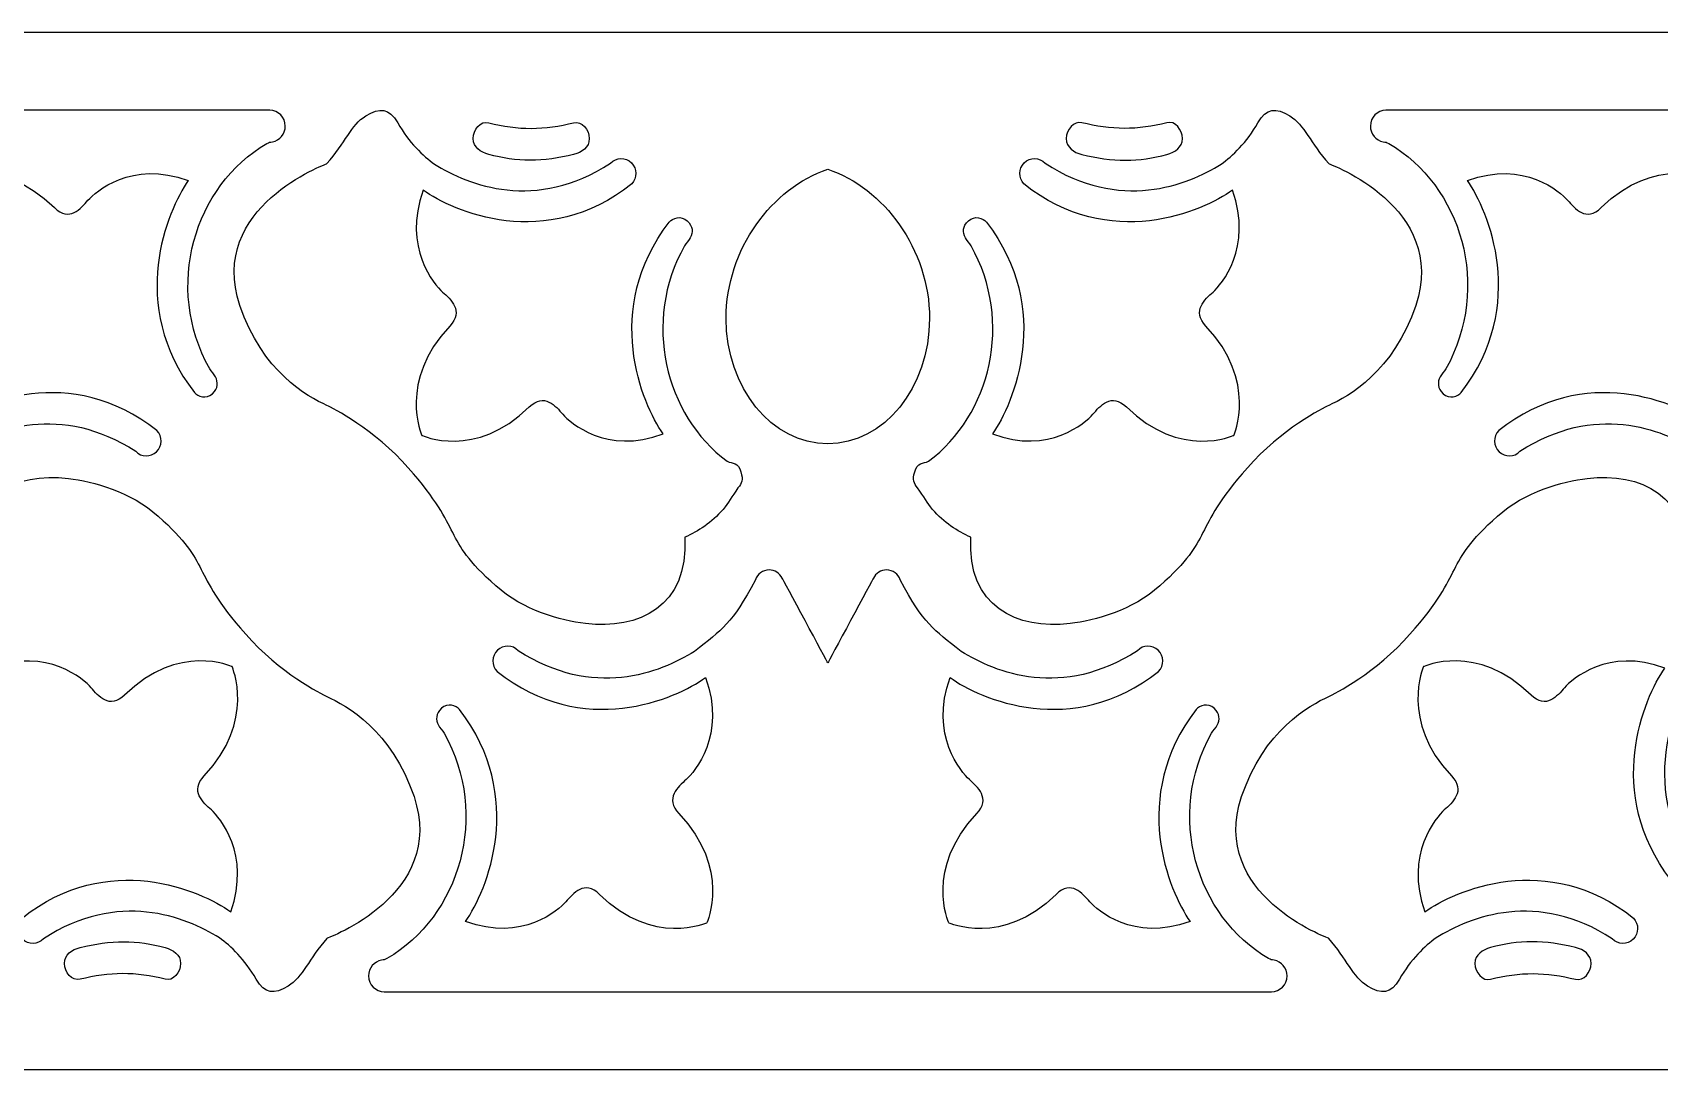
# Model space of a CAD drawing. Header units: centimetres. Extents: x 1.5 to 27, y -5.6 to -3.4.
# Drawn here: x 11.083 to 14.415, y -5.563 to -3.438 of the extents above; entities that cross this region are included whole.
import ezdxf

# ---------------------------------------------------------------- set-up
doc = ezdxf.new("R2010")
doc.units = ezdxf.units.CM
doc.header["$MEASUREMENT"] = 0
doc.layers.add('layer 1', color=7, linetype='Continuous')

msp = doc.modelspace()

# ---------------------------------------------------------------- linework, layer by layer
at = {"layer": 'layer 1', "color": 250}
for points, knots in [([(26.99977, -5.56315), (26.99977, -5.56315), (1.50052, -5.56315), (1.50052, -5.56315), (1.50052, -5.56315), (1.50052, -5.56315), (1.50052, -3.43822), (1.50052, -3.43822), (1.50052, -3.43822), (1.50052, -3.43822), (26.99977, -3.43822), (26.99977, -3.43822), (26.99977, -3.43822), (26.99977, -3.43822), (26.99977, -5.56315), (26.99977, -5.56315)], [0, 0, 0, 0, 0.2, 0.2, 0.2, 0.2, 0.4, 0.4, 0.4, 0.4, 0.6, 0.6, 0.6, 0.6, 1, 1, 1, 1]), ([(10.65973, -3.59759), (10.65973, -3.59759), (11.56828, -3.59759), (11.56828, -3.59759), (11.56828, -3.59759), (11.58584, -3.59759), (11.60021, -3.6122), (11.60021, -3.63005), (11.60021, -3.63005), (11.60021, -3.63005), (11.60021, -3.63005), (11.60021, -3.63005), (11.60021, -3.63005), (11.60021, -3.64599), (11.58877, -3.65933), (11.57383, -3.66203), (11.57383, -3.66203), (11.56898, -3.66289), (11.56703, -3.66316), (11.56259, -3.66573), (11.56259, -3.66573), (11.41381, -3.75182), (11.35132, -3.95983), (11.44546, -4.12714), (11.44546, -4.12714), (11.44835, -4.13227), (11.45486, -4.13913), (11.45721, -4.14371), (11.45721, -4.14371), (11.46279, -4.1546), (11.4633, -4.16724), (11.45098, -4.17841), (11.45098, -4.17841), (11.43809, -4.19009), (11.42126, -4.18395), (11.41399, -4.17591), (11.41399, -4.17591), (11.27627, -3.99657), (11.35843, -3.80307), (11.40157, -3.74166), (11.40157, -3.74166), (11.28501, -3.69839), (11.21078, -3.76523), (11.19615, -3.78193), (11.19615, -3.78193), (11.18153, -3.79864), (11.15807, -3.82716), (11.12747, -3.79708), (11.12747, -3.79708), (11.01664, -3.68814), (10.90729, -3.73877), (10.90729, -3.73877), (10.90729, -3.73877), (10.90729, -3.73877), (10.85749, -3.84994), (10.96465, -3.96261), (10.96465, -3.96261), (10.99424, -3.99373), (10.96618, -4.01758), (10.94975, -4.03245), (10.94975, -4.03245), (10.93331, -4.04731), (10.86758, -4.12278), (10.91013, -4.24128), (10.91013, -4.24128), (10.97054, -4.19742), (11.16087, -4.1139), (11.33727, -4.25391), (11.33727, -4.25391), (11.34881, -4.26609), (11.34845, -4.28549), (11.33646, -4.29722), (11.33646, -4.29722), (11.32448, -4.30895), (11.3054, -4.30858), (11.29386, -4.29639), (11.29386, -4.29639), (11.14002, -4.19677), (11.00375, -4.25068), (10.9331, -4.29465), (10.9331, -4.29465), (10.87527, -4.3409), (10.85696, -4.35007), (10.8081, -4.44132), (10.8081, -4.44132), (10.80412, -4.45326), (10.79301, -4.46186), (10.77993, -4.46186), (10.77993, -4.46186), (10.76814, -4.46186), (10.75796, -4.45488), (10.75314, -4.44477), (10.75314, -4.44477), (10.75282, -4.4441), (10.66, -4.27233), (10.65973, -4.27163), (10.65973, -4.27163), (10.65946, -4.27233), (10.56664, -4.4441), (10.56632, -4.44477), (10.56632, -4.44477), (10.56151, -4.45488), (10.55132, -4.46186), (10.53954, -4.46186), (10.53954, -4.46186), (10.52645, -4.46186), (10.51534, -4.45326), (10.51136, -4.44132), (10.51136, -4.44132), (10.46251, -4.35007), (10.44419, -4.3409), (10.38636, -4.29465), (10.38636, -4.29465), (10.31571, -4.25068), (10.17944, -4.19677), (10.0256, -4.29639), (10.0256, -4.29639), (10.01406, -4.30858), (9.99499, -4.30895), (9.983, -4.29722), (9.983, -4.29722), (9.97101, -4.28549), (9.97065, -4.26609), (9.98219, -4.25391), (9.98219, -4.25391), (10.1586, -4.1139), (10.34892, -4.19742), (10.40933, -4.24128), (10.40933, -4.24128), (10.45188, -4.12278), (10.38615, -4.04731), (10.36971, -4.03245), (10.36971, -4.03245), (10.35328, -4.01758), (10.32522, -3.99373), (10.35481, -3.96261), (10.35481, -3.96261), (10.46197, -3.84994), (10.41217, -3.73877), (10.41217, -3.73877), (10.41217, -3.73877), (10.41217, -3.73877), (10.30282, -3.68814), (10.19199, -3.79708), (10.19199, -3.79708), (10.16139, -3.82716), (10.13793, -3.79864), (10.12331, -3.78193), (10.12331, -3.78193), (10.10868, -3.76523), (10.03446, -3.69839), (9.91789, -3.74166), (9.91789, -3.74166), (9.96104, -3.80307), (10.04319, -3.99657), (9.90547, -4.17591), (9.90547, -4.17591), (9.8982, -4.18395), (9.88137, -4.19009), (9.86848, -4.17841), (9.86848, -4.17841), (9.85616, -4.16724), (9.85667, -4.1546), (9.86225, -4.14371), (9.86225, -4.14371), (9.8646, -4.13913), (9.87111, -4.13227), (9.874, -4.12714), (9.874, -4.12714), (9.96814, -3.95983), (9.90565, -3.75182), (9.75688, -3.66573), (9.75688, -3.66573), (9.75243, -3.66316), (9.75048, -3.66289), (9.74563, -3.66203), (9.74563, -3.66203), (9.73069, -3.65933), (9.71925, -3.64599), (9.71925, -3.63005), (9.71925, -3.63005), (9.71925, -3.63005), (9.71925, -3.63005), (9.71925, -3.63005), (9.71925, -3.63005), (9.71925, -3.6122), (9.73362, -3.59759), (9.75118, -3.59759), (9.75118, -3.59759), (9.75118, -3.59759), (10.65973, -3.59759), (10.65973, -3.59759)], [0, 0, 0, 0, 0.0204082, 0.0204082, 0.0204082, 0.0204082, 0.0408163, 0.0408163, 0.0408163, 0.0408163, 0.0612245, 0.0612245, 0.0612245, 0.0612245, 0.0816327, 0.0816327, 0.0816327, 0.0816327, 0.1020408, 0.1020408, 0.1020408, 0.1020408, 0.122449, 0.122449, 0.122449, 0.122449, 0.1428571, 0.1428571, 0.1428571, 0.1428571, 0.1632653, 0.1632653, 0.1632653, 0.1632653, 0.1836735, 0.1836735, 0.1836735, 0.1836735, 0.2040816, 0.2040816, 0.2040816, 0.2040816, 0.2244898, 0.2244898, 0.2244898, 0.2244898, 0.244898, 0.244898, 0.244898, 0.244898, 0.2653061, 0.2653061, 0.2653061, 0.2653061, 0.2857143, 0.2857143, 0.2857143, 0.2857143, 0.3061224, 0.3061224, 0.3061224, 0.3061224, 0.3265306, 0.3265306, 0.3265306, 0.3265306, 0.3469388, 0.3469388, 0.3469388, 0.3469388, 0.3673469, 0.3673469, 0.3673469, 0.3673469, 0.3877551, 0.3877551, 0.3877551, 0.3877551, 0.4081633, 0.4081633, 0.4081633, 0.4081633, 0.4285714, 0.4285714, 0.4285714, 0.4285714, 0.4489796, 0.4489796, 0.4489796, 0.4489796, 0.4693878, 0.4693878, 0.4693878, 0.4693878, 0.4897959, 0.4897959, 0.4897959, 0.4897959, 0.5102041, 0.5102041, 0.5102041, 0.5102041, 0.5306122, 0.5306122, 0.5306122, 0.5306122, 0.5510204, 0.5510204, 0.5510204, 0.5510204, 0.5714286, 0.5714286, 0.5714286, 0.5714286, 0.5918367, 0.5918367, 0.5918367, 0.5918367, 0.6122449, 0.6122449, 0.6122449, 0.6122449, 0.6326531, 0.6326531, 0.6326531, 0.6326531, 0.6530612, 0.6530612, 0.6530612, 0.6530612, 0.6734694, 0.6734694, 0.6734694, 0.6734694, 0.6938776, 0.6938776, 0.6938776, 0.6938776, 0.7142857, 0.7142857, 0.7142857, 0.7142857, 0.7346939, 0.7346939, 0.7346939, 0.7346939, 0.755102, 0.755102, 0.755102, 0.755102, 0.7755102, 0.7755102, 0.7755102, 0.7755102, 0.7959184, 0.7959184, 0.7959184, 0.7959184, 0.8163265, 0.8163265, 0.8163265, 0.8163265, 0.8367347, 0.8367347, 0.8367347, 0.8367347, 0.8571429, 0.8571429, 0.8571429, 0.8571429, 0.877551, 0.877551, 0.877551, 0.877551, 0.8979592, 0.8979592, 0.8979592, 0.8979592, 0.9183673, 0.9183673, 0.9183673, 0.9183673, 0.9387755, 0.9387755, 0.9387755, 0.9387755, 0.9591837, 0.9591837, 0.9591837, 0.9591837, 1, 1, 1, 1]), ([(11.68556, -4.2024), (11.69602, -4.20671), (11.78374, -4.25232), (11.85202, -4.32998), (11.85202, -4.32998), (11.97041, -4.46467), (11.91669, -4.46926), (12.03133, -4.5722), (12.03133, -4.5722), (12.08716, -4.62232), (12.16449, -4.64356), (12.21496, -4.64947), (12.21496, -4.64947), (12.32364, -4.6622), (12.42649, -4.6153), (12.41861, -4.47255), (12.41861, -4.47255), (12.44632, -4.45977), (12.47302, -4.44304), (12.4969, -4.41542), (12.4969, -4.41542), (12.50848, -4.40202), (12.51419, -4.39029), (12.52739, -4.37097), (12.52739, -4.37097), (12.52739, -4.37097), (12.52739, -4.37097), (12.52739, -4.37097), (12.52739, -4.37097), (12.53551, -4.36133), (12.53826, -4.35572), (12.53345, -4.33841), (12.53345, -4.33841), (12.52808, -4.31913), (12.51624, -4.32184), (12.50504, -4.31685), (12.50504, -4.31685), (12.37834, -4.22161), (12.33048, -4.03089), (12.418, -3.87535), (12.418, -3.87535), (12.42088, -3.87022), (12.4274, -3.86335), (12.42975, -3.85877), (12.42975, -3.85877), (12.43532, -3.84788), (12.43584, -3.83524), (12.42351, -3.82408), (12.42351, -3.82408), (12.41062, -3.81239), (12.3938, -3.81853), (12.38652, -3.82657), (12.38652, -3.82657), (12.24881, -4.00591), (12.33096, -4.19941), (12.37411, -4.26083), (12.37411, -4.26083), (12.25754, -4.30409), (12.18331, -4.23726), (12.16869, -4.22055), (12.16869, -4.22055), (12.15407, -4.20384), (12.13061, -4.17532), (12.1, -4.20541), (12.1, -4.20541), (11.98918, -4.31435), (11.87982, -4.26372), (11.87982, -4.26372), (11.87982, -4.26372), (11.87982, -4.26372), (11.83003, -4.15255), (11.93718, -4.03987), (11.93718, -4.03987), (11.96677, -4.00876), (11.93872, -3.98491), (11.92228, -3.97004), (11.92228, -3.97004), (11.90585, -3.95517), (11.84011, -3.87971), (11.88267, -3.7612), (11.88267, -3.7612), (11.94308, -3.80506), (12.1334, -3.88859), (12.30981, -3.74858), (12.30981, -3.74858), (12.32135, -3.73639), (12.32098, -3.717), (12.309, -3.70527), (12.309, -3.70527), (12.29701, -3.69354), (12.27793, -3.69391), (12.2664, -3.70609), (12.2664, -3.70609), (12.11256, -3.80572), (11.97628, -3.7518), (11.90564, -3.70783), (11.90564, -3.70783), (11.88257, -3.69138), (11.85339, -3.66337), (11.83053, -3.62349), (11.83053, -3.62349), (11.81223, -3.59266), (11.79425, -3.59128), (11.76489, -3.60917), (11.76489, -3.60917), (11.73552, -3.62706), (11.72247, -3.66489), (11.68556, -3.70694), (11.68556, -3.70694), (11.68556, -3.70694), (11.4401, -3.79588), (11.50726, -3.99738), (11.50726, -3.99738), (11.55218, -4.13215), (11.64606, -4.18478), (11.68556, -4.2024)], [0, 0, 0, 0, 0.0333333, 0.0333333, 0.0333333, 0.0333333, 0.0666667, 0.0666667, 0.0666667, 0.0666667, 0.1, 0.1, 0.1, 0.1, 0.1333333, 0.1333333, 0.1333333, 0.1333333, 0.1666667, 0.1666667, 0.1666667, 0.1666667, 0.2, 0.2, 0.2, 0.2, 0.2333333, 0.2333333, 0.2333333, 0.2333333, 0.2666667, 0.2666667, 0.2666667, 0.2666667, 0.3, 0.3, 0.3, 0.3, 0.3333333, 0.3333333, 0.3333333, 0.3333333, 0.3666667, 0.3666667, 0.3666667, 0.3666667, 0.4, 0.4, 0.4, 0.4, 0.4333333, 0.4333333, 0.4333333, 0.4333333, 0.4666667, 0.4666667, 0.4666667, 0.4666667, 0.5, 0.5, 0.5, 0.5, 0.5333333, 0.5333333, 0.5333333, 0.5333333, 0.5666667, 0.5666667, 0.5666667, 0.5666667, 0.6, 0.6, 0.6, 0.6, 0.6333333, 0.6333333, 0.6333333, 0.6333333, 0.6666667, 0.6666667, 0.6666667, 0.6666667, 0.7, 0.7, 0.7, 0.7, 0.7333333, 0.7333333, 0.7333333, 0.7333333, 0.7666667, 0.7666667, 0.7666667, 0.7666667, 0.8, 0.8, 0.8, 0.8, 0.8333333, 0.8333333, 0.8333333, 0.8333333, 0.8666667, 0.8666667, 0.8666667, 0.8666667, 0.9, 0.9, 0.9, 0.9, 0.9333333, 0.9333333, 0.9333333, 0.9333333, 1, 1, 1, 1]), ([(13.73723, -4.2024), (13.77673, -4.18478), (13.87061, -4.13215), (13.91553, -3.99738), (13.91553, -3.99738), (13.98269, -3.79587), (13.73723, -3.70693), (13.73723, -3.70693), (13.73723, -3.70693), (13.70032, -3.66489), (13.68727, -3.62706), (13.6579, -3.60917), (13.6579, -3.60917), (13.62854, -3.59128), (13.61056, -3.59266), (13.59225, -3.62349), (13.59225, -3.62349), (13.5694, -3.66337), (13.54022, -3.69138), (13.51716, -3.70783), (13.51716, -3.70783), (13.44651, -3.7518), (13.31023, -3.80572), (13.15639, -3.70609), (13.15639, -3.70609), (13.14486, -3.69391), (13.12578, -3.69354), (13.11379, -3.70527), (13.11379, -3.70527), (13.10181, -3.717), (13.10144, -3.73639), (13.11298, -3.74858), (13.11298, -3.74858), (13.28939, -3.88859), (13.47971, -3.80506), (13.54012, -3.7612), (13.54012, -3.7612), (13.58268, -3.87971), (13.51694, -3.95517), (13.5005, -3.97004), (13.5005, -3.97004), (13.48407, -3.98491), (13.45602, -4.00876), (13.48561, -4.03987), (13.48561, -4.03987), (13.59276, -4.15255), (13.54297, -4.26372), (13.54297, -4.26372), (13.54297, -4.26372), (13.54297, -4.26372), (13.43361, -4.31435), (13.32279, -4.20541), (13.32279, -4.20541), (13.29218, -4.17532), (13.26872, -4.20384), (13.2541, -4.22055), (13.2541, -4.22055), (13.23948, -4.23726), (13.16525, -4.30409), (13.04868, -4.26083), (13.04868, -4.26083), (13.09183, -4.19941), (13.17398, -4.00591), (13.03627, -3.82657), (13.03627, -3.82657), (13.02899, -3.81853), (13.01217, -3.81239), (12.99928, -3.82408), (12.99928, -3.82408), (12.98695, -3.83524), (12.98746, -3.84788), (12.99304, -3.85877), (12.99304, -3.85877), (12.99539, -3.86335), (13.00191, -3.87022), (13.00479, -3.87535), (13.00479, -3.87535), (13.09231, -4.03089), (13.04445, -4.22161), (12.91775, -4.31685), (12.91775, -4.31685), (12.90655, -4.32184), (12.89471, -4.31913), (12.88934, -4.33841), (12.88934, -4.33841), (12.88453, -4.35572), (12.88727, -4.36133), (12.8954, -4.37097), (12.8954, -4.37097), (12.8954, -4.37097), (12.8954, -4.37097), (12.8954, -4.37097), (12.8954, -4.37097), (12.9086, -4.39029), (12.91431, -4.40202), (12.92589, -4.41542), (12.92589, -4.41542), (12.94977, -4.44304), (12.97647, -4.45977), (13.00418, -4.47255), (13.00418, -4.47255), (12.9963, -4.6153), (13.09915, -4.6622), (13.20783, -4.64947), (13.20783, -4.64947), (13.2583, -4.64356), (13.33563, -4.62232), (13.39146, -4.5722), (13.39146, -4.5722), (13.5061, -4.46926), (13.45238, -4.46467), (13.57077, -4.32998), (13.57077, -4.32998), (13.63904, -4.25232), (13.72677, -4.20671), (13.73723, -4.2024)], [0, 0, 0, 0, 0.0333333, 0.0333333, 0.0333333, 0.0333333, 0.0666667, 0.0666667, 0.0666667, 0.0666667, 0.1, 0.1, 0.1, 0.1, 0.1333333, 0.1333333, 0.1333333, 0.1333333, 0.1666667, 0.1666667, 0.1666667, 0.1666667, 0.2, 0.2, 0.2, 0.2, 0.2333333, 0.2333333, 0.2333333, 0.2333333, 0.2666667, 0.2666667, 0.2666667, 0.2666667, 0.3, 0.3, 0.3, 0.3, 0.3333333, 0.3333333, 0.3333333, 0.3333333, 0.3666667, 0.3666667, 0.3666667, 0.3666667, 0.4, 0.4, 0.4, 0.4, 0.4333333, 0.4333333, 0.4333333, 0.4333333, 0.4666667, 0.4666667, 0.4666667, 0.4666667, 0.5, 0.5, 0.5, 0.5, 0.5333333, 0.5333333, 0.5333333, 0.5333333, 0.5666667, 0.5666667, 0.5666667, 0.5666667, 0.6, 0.6, 0.6, 0.6, 0.6333333, 0.6333333, 0.6333333, 0.6333333, 0.6666667, 0.6666667, 0.6666667, 0.6666667, 0.7, 0.7, 0.7, 0.7, 0.7333333, 0.7333333, 0.7333333, 0.7333333, 0.7666667, 0.7666667, 0.7666667, 0.7666667, 0.8, 0.8, 0.8, 0.8, 0.8333333, 0.8333333, 0.8333333, 0.8333333, 0.8666667, 0.8666667, 0.8666667, 0.8666667, 0.9, 0.9, 0.9, 0.9, 0.9333333, 0.9333333, 0.9333333, 0.9333333, 1, 1, 1, 1]), ([(14.76306, -3.59759), (14.76306, -3.59759), (15.67161, -3.59759), (15.67161, -3.59759), (15.67161, -3.59759), (15.68917, -3.59759), (15.70354, -3.6122), (15.70354, -3.63005), (15.70354, -3.63005), (15.70354, -3.63005), (15.70354, -3.63005), (15.70354, -3.63005), (15.70354, -3.63005), (15.70354, -3.64599), (15.6921, -3.65933), (15.67716, -3.66202), (15.67716, -3.66202), (15.67231, -3.66289), (15.67036, -3.66315), (15.66591, -3.66572), (15.66591, -3.66572), (15.51714, -3.75182), (15.45465, -3.95983), (15.54879, -4.12714), (15.54879, -4.12714), (15.55168, -4.13227), (15.55819, -4.13913), (15.56054, -4.14371), (15.56054, -4.14371), (15.56612, -4.1546), (15.56663, -4.16724), (15.55431, -4.17841), (15.55431, -4.17841), (15.54141, -4.19009), (15.52459, -4.18395), (15.51731, -4.17591), (15.51731, -4.17591), (15.3796, -3.99657), (15.46175, -3.80307), (15.5049, -3.74165), (15.5049, -3.74165), (15.38833, -3.69839), (15.31411, -3.76522), (15.29948, -3.78193), (15.29948, -3.78193), (15.28486, -3.79864), (15.2614, -3.82716), (15.2308, -3.79708), (15.2308, -3.79708), (15.11997, -3.68814), (15.01062, -3.73876), (15.01062, -3.73876), (15.01062, -3.73876), (15.01062, -3.73876), (14.96082, -3.84994), (15.06797, -3.96261), (15.06797, -3.96261), (15.09757, -3.99373), (15.06951, -4.01758), (15.05308, -4.03244), (15.05308, -4.03244), (15.03664, -4.04731), (14.9709, -4.12277), (15.01346, -4.24128), (15.01346, -4.24128), (15.07387, -4.19742), (15.26419, -4.1139), (15.4406, -4.25391), (15.4406, -4.25391), (15.45214, -4.26609), (15.45178, -4.28548), (15.43979, -4.29722), (15.43979, -4.29722), (15.4278, -4.30895), (15.40873, -4.30858), (15.39719, -4.29639), (15.39719, -4.29639), (15.24335, -4.19676), (15.10708, -4.25068), (15.03643, -4.29465), (15.03643, -4.29465), (14.9786, -4.34089), (14.96028, -4.35006), (14.91143, -4.44132), (14.91143, -4.44132), (14.90745, -4.45326), (14.89634, -4.46185), (14.88325, -4.46185), (14.88325, -4.46185), (14.87147, -4.46185), (14.86128, -4.45488), (14.85647, -4.44477), (14.85647, -4.44477), (14.85615, -4.4441), (14.76333, -4.27233), (14.76306, -4.27163), (14.76306, -4.27163), (14.76279, -4.27233), (14.66997, -4.4441), (14.66965, -4.44477), (14.66965, -4.44477), (14.66483, -4.45488), (14.65465, -4.46185), (14.64286, -4.46185), (14.64286, -4.46185), (14.62978, -4.46185), (14.61866, -4.45326), (14.61469, -4.44132), (14.61469, -4.44132), (14.56583, -4.35006), (14.54752, -4.34089), (14.48969, -4.29465), (14.48969, -4.29465), (14.41904, -4.25068), (14.28277, -4.19676), (14.12893, -4.29639), (14.12893, -4.29639), (14.11739, -4.30858), (14.09831, -4.30895), (14.08633, -4.29722), (14.08633, -4.29722), (14.07434, -4.28548), (14.07398, -4.26609), (14.08552, -4.25391), (14.08552, -4.25391), (14.26192, -4.1139), (14.45225, -4.19742), (14.51266, -4.24128), (14.51266, -4.24128), (14.55521, -4.12277), (14.48947, -4.04731), (14.47304, -4.03244), (14.47304, -4.03244), (14.4566, -4.01758), (14.42855, -3.99373), (14.45814, -3.96261), (14.45814, -3.96261), (14.5653, -3.84994), (14.5155, -3.73876), (14.5155, -3.73876), (14.5155, -3.73876), (14.5155, -3.73876), (14.40615, -3.68814), (14.29532, -3.79708), (14.29532, -3.79708), (14.26472, -3.82716), (14.24126, -3.79864), (14.22664, -3.78193), (14.22664, -3.78193), (14.21201, -3.76522), (14.13778, -3.69839), (14.02122, -3.74165), (14.02122, -3.74165), (14.06437, -3.80307), (14.14652, -3.99657), (14.0088, -4.17591), (14.0088, -4.17591), (14.00153, -4.18395), (13.9847, -4.19009), (13.97181, -4.17841), (13.97181, -4.17841), (13.95949, -4.16724), (13.96, -4.1546), (13.96558, -4.14371), (13.96558, -4.14371), (13.96792, -4.13913), (13.97444, -4.13227), (13.97733, -4.12714), (13.97733, -4.12714), (14.07147, -3.95983), (14.00898, -3.75182), (13.8602, -3.66572), (13.8602, -3.66572), (13.85576, -3.66315), (13.8538, -3.66289), (13.84896, -3.66202), (13.84896, -3.66202), (13.83402, -3.65933), (13.82258, -3.64599), (13.82258, -3.63005), (13.82258, -3.63005), (13.82258, -3.63005), (13.82258, -3.63005), (13.82258, -3.63005), (13.82258, -3.63005), (13.82258, -3.6122), (13.83695, -3.59759), (13.85451, -3.59759), (13.85451, -3.59759), (13.85451, -3.59759), (14.76306, -3.59759), (14.76306, -3.59759)], [0, 0, 0, 0, 0.0204082, 0.0204082, 0.0204082, 0.0204082, 0.0408163, 0.0408163, 0.0408163, 0.0408163, 0.0612245, 0.0612245, 0.0612245, 0.0612245, 0.0816327, 0.0816327, 0.0816327, 0.0816327, 0.1020408, 0.1020408, 0.1020408, 0.1020408, 0.122449, 0.122449, 0.122449, 0.122449, 0.1428571, 0.1428571, 0.1428571, 0.1428571, 0.1632653, 0.1632653, 0.1632653, 0.1632653, 0.1836735, 0.1836735, 0.1836735, 0.1836735, 0.2040816, 0.2040816, 0.2040816, 0.2040816, 0.2244898, 0.2244898, 0.2244898, 0.2244898, 0.244898, 0.244898, 0.244898, 0.244898, 0.2653061, 0.2653061, 0.2653061, 0.2653061, 0.2857143, 0.2857143, 0.2857143, 0.2857143, 0.3061224, 0.3061224, 0.3061224, 0.3061224, 0.3265306, 0.3265306, 0.3265306, 0.3265306, 0.3469388, 0.3469388, 0.3469388, 0.3469388, 0.3673469, 0.3673469, 0.3673469, 0.3673469, 0.3877551, 0.3877551, 0.3877551, 0.3877551, 0.4081633, 0.4081633, 0.4081633, 0.4081633, 0.4285714, 0.4285714, 0.4285714, 0.4285714, 0.4489796, 0.4489796, 0.4489796, 0.4489796, 0.4693878, 0.4693878, 0.4693878, 0.4693878, 0.4897959, 0.4897959, 0.4897959, 0.4897959, 0.5102041, 0.5102041, 0.5102041, 0.5102041, 0.5306122, 0.5306122, 0.5306122, 0.5306122, 0.5510204, 0.5510204, 0.5510204, 0.5510204, 0.5714286, 0.5714286, 0.5714286, 0.5714286, 0.5918367, 0.5918367, 0.5918367, 0.5918367, 0.6122449, 0.6122449, 0.6122449, 0.6122449, 0.6326531, 0.6326531, 0.6326531, 0.6326531, 0.6530612, 0.6530612, 0.6530612, 0.6530612, 0.6734694, 0.6734694, 0.6734694, 0.6734694, 0.6938776, 0.6938776, 0.6938776, 0.6938776, 0.7142857, 0.7142857, 0.7142857, 0.7142857, 0.7346939, 0.7346939, 0.7346939, 0.7346939, 0.755102, 0.755102, 0.755102, 0.755102, 0.7755102, 0.7755102, 0.7755102, 0.7755102, 0.7959184, 0.7959184, 0.7959184, 0.7959184, 0.8163265, 0.8163265, 0.8163265, 0.8163265, 0.8367347, 0.8367347, 0.8367347, 0.8367347, 0.8571429, 0.8571429, 0.8571429, 0.8571429, 0.877551, 0.877551, 0.877551, 0.877551, 0.8979592, 0.8979592, 0.8979592, 0.8979592, 0.9183673, 0.9183673, 0.9183673, 0.9183673, 0.9387755, 0.9387755, 0.9387755, 0.9387755, 0.9591837, 0.9591837, 0.9591837, 0.9591837, 1, 1, 1, 1]), ([(12.01725, -3.68819), (12.07227, -3.70365), (12.13014, -3.70365), (12.19086, -3.68819), (12.19086, -3.68819), (12.20798, -3.68383), (12.22294, -3.67351), (12.22294, -3.65558), (12.22294, -3.65558), (12.22294, -3.65558), (12.22294, -3.65558), (12.22294, -3.65558), (12.22294, -3.65558), (12.22294, -3.63764), (12.20794, -3.61854), (12.19086, -3.62296), (12.19086, -3.62296), (12.13299, -3.63794), (12.07512, -3.63891), (12.01725, -3.62296), (12.01725, -3.62296), (12.00023, -3.61827), (11.98517, -3.63764), (11.98517, -3.65558), (11.98517, -3.65558), (11.98517, -3.65558), (11.98517, -3.65558), (11.98517, -3.65558), (11.98517, -3.65558), (11.98517, -3.67351), (12.00024, -3.68341), (12.01725, -3.68819)], [0, 0, 0, 0, 0.1111111, 0.1111111, 0.1111111, 0.1111111, 0.2222222, 0.2222222, 0.2222222, 0.2222222, 0.3333333, 0.3333333, 0.3333333, 0.3333333, 0.4444444, 0.4444444, 0.4444444, 0.4444444, 0.5555556, 0.5555556, 0.5555556, 0.5555556, 0.6666667, 0.6666667, 0.6666667, 0.6666667, 0.7777778, 0.7777778, 0.7777778, 0.7777778, 1, 1, 1, 1]), ([(13.40554, -3.68819), (13.35052, -3.70365), (13.29265, -3.70365), (13.23192, -3.68819), (13.23192, -3.68819), (13.21481, -3.68383), (13.19985, -3.67351), (13.19985, -3.65558), (13.19985, -3.65558), (13.19985, -3.65558), (13.19985, -3.65558), (13.19985, -3.65558), (13.19985, -3.65558), (13.19985, -3.63764), (13.21484, -3.61854), (13.23192, -3.62296), (13.23192, -3.62296), (13.2898, -3.63794), (13.34767, -3.63891), (13.40554, -3.62296), (13.40554, -3.62296), (13.42256, -3.61827), (13.43762, -3.63764), (13.43762, -3.65558), (13.43762, -3.65558), (13.43762, -3.65558), (13.43762, -3.65558), (13.43762, -3.65558), (13.43762, -3.65558), (13.43762, -3.67351), (13.42255, -3.68341), (13.40554, -3.68819)], [0, 0, 0, 0, 0.1111111, 0.1111111, 0.1111111, 0.1111111, 0.2222222, 0.2222222, 0.2222222, 0.2222222, 0.3333333, 0.3333333, 0.3333333, 0.3333333, 0.4444444, 0.4444444, 0.4444444, 0.4444444, 0.5555556, 0.5555556, 0.5555556, 0.5555556, 0.6666667, 0.6666667, 0.6666667, 0.6666667, 0.7777778, 0.7777778, 0.7777778, 0.7777778, 1, 1, 1, 1]), ([(12.71139, -3.71846), (12.59765, -3.75603), (12.50309, -3.88215), (12.50309, -4.02406), (12.50309, -4.02406), (12.50309, -4.16597), (12.59637, -4.28105), (12.71139, -4.28105), (12.71139, -4.28105), (12.82642, -4.28105), (12.9197, -4.16597), (12.9197, -4.02406), (12.9197, -4.02406), (12.9197, -3.88215), (12.82514, -3.75603), (12.71139, -3.71846)], [0, 0, 0, 0, 0.2, 0.2, 0.2, 0.2, 0.4, 0.4, 0.4, 0.4, 0.6, 0.6, 0.6, 0.6, 1, 1, 1, 1]), ([(11.68556, -5.29443), (11.68556, -5.29443), (11.93103, -5.20549), (11.86386, -5.00399), (11.86386, -5.00399), (11.81895, -4.86922), (11.72507, -4.81659), (11.68556, -4.79896), (11.68556, -4.79896), (11.6751, -4.79466), (11.58738, -4.74905), (11.51911, -4.67138), (11.51911, -4.67138), (11.40071, -4.5367), (11.45443, -4.5321), (11.33979, -4.42917), (11.33979, -4.42917), (11.28397, -4.37905), (11.20663, -4.35781), (11.15616, -4.3519), (11.15616, -4.3519), (11.04749, -4.33917), (10.94464, -4.38607), (10.95251, -4.52882), (10.95251, -4.52882), (10.9248, -4.5416), (10.89811, -4.55833), (10.87423, -4.58594), (10.87423, -4.58594), (10.86264, -4.59935), (10.85694, -4.61108), (10.84373, -4.6304), (10.84373, -4.6304), (10.84373, -4.6304), (10.84373, -4.6304), (10.84373, -4.6304), (10.84373, -4.6304), (10.83561, -4.64004), (10.83286, -4.64564), (10.83768, -4.66296), (10.83768, -4.66296), (10.84305, -4.68224), (10.85489, -4.67953), (10.86608, -4.68452), (10.86608, -4.68452), (10.99279, -4.77975), (11.04065, -4.97048), (10.95313, -5.12602), (10.95313, -5.12602), (10.95024, -5.13115), (10.94373, -5.13802), (10.94138, -5.1426), (10.94138, -5.1426), (10.9358, -5.15348), (10.93529, -5.16613), (10.94761, -5.17729), (10.94761, -5.17729), (10.9605, -5.18898), (10.97733, -5.18284), (10.9846, -5.1748), (10.9846, -5.1748), (11.12232, -4.99545), (11.04017, -4.80196), (10.99702, -4.74054), (10.99702, -4.74054), (11.11358, -4.69727), (11.18781, -4.76411), (11.20244, -4.78082), (11.20244, -4.78082), (11.21706, -4.79753), (11.24052, -4.82605), (11.27112, -4.79596), (11.27112, -4.79596), (11.38195, -4.68702), (11.4913, -4.73765), (11.4913, -4.73765), (11.4913, -4.73765), (11.4913, -4.73765), (11.5411, -4.84882), (11.43394, -4.9615), (11.43394, -4.9615), (11.40435, -4.99261), (11.43241, -5.01646), (11.44884, -5.03133), (11.44884, -5.03133), (11.46528, -5.0462), (11.53101, -5.12166), (11.48846, -5.24017), (11.48846, -5.24017), (11.42805, -5.19631), (11.23772, -5.11278), (11.06132, -5.25279), (11.06132, -5.25279), (11.04978, -5.26498), (11.05014, -5.28437), (11.06213, -5.2961), (11.06213, -5.2961), (11.07412, -5.30783), (11.09319, -5.30746), (11.10473, -5.29528), (11.10473, -5.29528), (11.25857, -5.19565), (11.39484, -5.24957), (11.46549, -5.29354), (11.46549, -5.29354), (11.48855, -5.30999), (11.51774, -5.338), (11.54059, -5.37788), (11.54059, -5.37788), (11.55889, -5.4087), (11.57688, -5.41009), (11.60624, -5.3922), (11.60624, -5.3922), (11.6356, -5.37431), (11.64866, -5.33648), (11.68556, -5.29443)], [0, 0, 0, 0, 0.0333333, 0.0333333, 0.0333333, 0.0333333, 0.0666667, 0.0666667, 0.0666667, 0.0666667, 0.1, 0.1, 0.1, 0.1, 0.1333333, 0.1333333, 0.1333333, 0.1333333, 0.1666667, 0.1666667, 0.1666667, 0.1666667, 0.2, 0.2, 0.2, 0.2, 0.2333333, 0.2333333, 0.2333333, 0.2333333, 0.2666667, 0.2666667, 0.2666667, 0.2666667, 0.3, 0.3, 0.3, 0.3, 0.3333333, 0.3333333, 0.3333333, 0.3333333, 0.3666667, 0.3666667, 0.3666667, 0.3666667, 0.4, 0.4, 0.4, 0.4, 0.4333333, 0.4333333, 0.4333333, 0.4333333, 0.4666667, 0.4666667, 0.4666667, 0.4666667, 0.5, 0.5, 0.5, 0.5, 0.5333333, 0.5333333, 0.5333333, 0.5333333, 0.5666667, 0.5666667, 0.5666667, 0.5666667, 0.6, 0.6, 0.6, 0.6, 0.6333333, 0.6333333, 0.6333333, 0.6333333, 0.6666667, 0.6666667, 0.6666667, 0.6666667, 0.7, 0.7, 0.7, 0.7, 0.7333333, 0.7333333, 0.7333333, 0.7333333, 0.7666667, 0.7666667, 0.7666667, 0.7666667, 0.8, 0.8, 0.8, 0.8, 0.8333333, 0.8333333, 0.8333333, 0.8333333, 0.8666667, 0.8666667, 0.8666667, 0.8666667, 0.9, 0.9, 0.9, 0.9, 0.9333333, 0.9333333, 0.9333333, 0.9333333, 1, 1, 1, 1]), ([(13.73723, -5.29443), (13.77413, -5.33648), (13.78719, -5.3743), (13.81655, -5.3922), (13.81655, -5.3922), (13.84591, -5.41009), (13.8639, -5.4087), (13.8822, -5.37787), (13.8822, -5.37787), (13.90505, -5.338), (13.93424, -5.30999), (13.9573, -5.29353), (13.9573, -5.29353), (14.02795, -5.24956), (14.16422, -5.19565), (14.31806, -5.29528), (14.31806, -5.29528), (14.3296, -5.30746), (14.34867, -5.30783), (14.36066, -5.2961), (14.36066, -5.2961), (14.37264, -5.28437), (14.37301, -5.26497), (14.36147, -5.25279), (14.36147, -5.25279), (14.18506, -5.11278), (13.99474, -5.1963), (13.93433, -5.24017), (13.93433, -5.24017), (13.89178, -5.12166), (13.95751, -5.0462), (13.97395, -5.03133), (13.97395, -5.03133), (13.99038, -5.01646), (14.01844, -4.99261), (13.98885, -4.9615), (13.98885, -4.9615), (13.88169, -4.84882), (13.93149, -4.73765), (13.93149, -4.73765), (13.93149, -4.73765), (13.93149, -4.73765), (14.04084, -4.68702), (14.15167, -4.79596), (14.15167, -4.79596), (14.18227, -4.82604), (14.20573, -4.79752), (14.22035, -4.78082), (14.22035, -4.78082), (14.23498, -4.76411), (14.3092, -4.69727), (14.42577, -4.74054), (14.42577, -4.74054), (14.38262, -4.80195), (14.30047, -4.99545), (14.43818, -5.17479), (14.43818, -5.17479), (14.44546, -5.18284), (14.46229, -5.18898), (14.47518, -5.17729), (14.47518, -5.17729), (14.4875, -5.16613), (14.48699, -5.15348), (14.48141, -5.14259), (14.48141, -5.14259), (14.47906, -5.13802), (14.47255, -5.13115), (14.46966, -5.12602), (14.46966, -5.12602), (14.38214, -4.97048), (14.43, -4.77975), (14.55671, -4.68452), (14.55671, -4.68452), (14.5679, -4.67952), (14.57974, -4.68223), (14.58511, -4.66295), (14.58511, -4.66295), (14.58993, -4.64564), (14.58718, -4.64004), (14.57905, -4.6304), (14.57905, -4.6304), (14.57905, -4.6304), (14.57905, -4.6304), (14.57905, -4.6304), (14.57905, -4.6304), (14.56585, -4.61108), (14.56015, -4.59935), (14.54856, -4.58594), (14.54856, -4.58594), (14.52468, -4.55833), (14.49799, -4.5416), (14.47028, -4.52881), (14.47028, -4.52881), (14.47815, -4.38607), (14.3753, -4.33916), (14.26663, -4.3519), (14.26663, -4.3519), (14.21616, -4.35781), (14.13882, -4.37905), (14.083, -4.42917), (14.083, -4.42917), (13.96836, -4.5321), (14.02208, -4.53669), (13.90368, -4.67138), (13.90368, -4.67138), (13.83541, -4.74905), (13.74769, -4.79466), (13.73723, -4.79896), (13.73723, -4.79896), (13.69772, -4.81659), (13.60384, -4.86922), (13.55893, -5.00399), (13.55893, -5.00399), (13.49176, -5.20549), (13.73723, -5.29443), (13.73723, -5.29443)], [0, 0, 0, 0, 0.0333333, 0.0333333, 0.0333333, 0.0333333, 0.0666667, 0.0666667, 0.0666667, 0.0666667, 0.1, 0.1, 0.1, 0.1, 0.1333333, 0.1333333, 0.1333333, 0.1333333, 0.1666667, 0.1666667, 0.1666667, 0.1666667, 0.2, 0.2, 0.2, 0.2, 0.2333333, 0.2333333, 0.2333333, 0.2333333, 0.2666667, 0.2666667, 0.2666667, 0.2666667, 0.3, 0.3, 0.3, 0.3, 0.3333333, 0.3333333, 0.3333333, 0.3333333, 0.3666667, 0.3666667, 0.3666667, 0.3666667, 0.4, 0.4, 0.4, 0.4, 0.4333333, 0.4333333, 0.4333333, 0.4333333, 0.4666667, 0.4666667, 0.4666667, 0.4666667, 0.5, 0.5, 0.5, 0.5, 0.5333333, 0.5333333, 0.5333333, 0.5333333, 0.5666667, 0.5666667, 0.5666667, 0.5666667, 0.6, 0.6, 0.6, 0.6, 0.6333333, 0.6333333, 0.6333333, 0.6333333, 0.6666667, 0.6666667, 0.6666667, 0.6666667, 0.7, 0.7, 0.7, 0.7, 0.7333333, 0.7333333, 0.7333333, 0.7333333, 0.7666667, 0.7666667, 0.7666667, 0.7666667, 0.8, 0.8, 0.8, 0.8, 0.8333333, 0.8333333, 0.8333333, 0.8333333, 0.8666667, 0.8666667, 0.8666667, 0.8666667, 0.9, 0.9, 0.9, 0.9, 0.9333333, 0.9333333, 0.9333333, 0.9333333, 1, 1, 1, 1]), ([(12.71139, -5.40378), (12.71139, -5.40378), (11.80284, -5.40378), (11.80284, -5.40378), (11.80284, -5.40378), (11.78529, -5.40378), (11.77091, -5.38917), (11.77091, -5.37131), (11.77091, -5.37131), (11.77091, -5.37131), (11.77091, -5.37131), (11.77091, -5.37131), (11.77091, -5.37131), (11.77091, -5.35538), (11.78235, -5.34203), (11.7973, -5.33934), (11.7973, -5.33934), (11.80214, -5.33847), (11.8041, -5.33821), (11.80854, -5.33564), (11.80854, -5.33564), (11.95731, -5.24955), (12.0198, -5.04154), (11.92566, -4.87423), (11.92566, -4.87423), (11.92278, -4.8691), (11.91626, -4.86224), (11.91391, -4.85766), (11.91391, -4.85766), (11.90834, -4.84677), (11.90782, -4.83412), (11.92015, -4.82296), (11.92015, -4.82296), (11.93304, -4.81127), (11.94986, -4.81741), (11.95714, -4.82546), (11.95714, -4.82546), (12.09485, -5.0048), (12.0127, -5.1983), (11.96956, -5.25971), (11.96956, -5.25971), (12.08612, -5.30298), (12.16035, -5.23614), (12.17497, -5.21944), (12.17497, -5.21944), (12.1896, -5.20273), (12.21305, -5.17421), (12.24366, -5.20429), (12.24366, -5.20429), (12.35448, -5.31323), (12.46384, -5.2626), (12.46384, -5.2626), (12.46384, -5.2626), (12.46384, -5.2626), (12.51363, -5.15143), (12.40648, -5.03875), (12.40648, -5.03875), (12.37689, -5.00764), (12.40494, -4.98379), (12.42138, -4.96892), (12.42138, -4.96892), (12.43781, -4.95405), (12.50355, -4.87859), (12.46099, -4.76008), (12.46099, -4.76008), (12.40058, -4.80395), (12.21026, -4.88747), (12.03386, -4.74746), (12.03386, -4.74746), (12.02232, -4.73528), (12.02268, -4.71588), (12.03466, -4.70415), (12.03466, -4.70415), (12.04665, -4.69242), (12.06573, -4.69279), (12.07726, -4.70497), (12.07726, -4.70497), (12.2311, -4.8046), (12.36738, -4.75069), (12.43803, -4.70672), (12.43803, -4.70672), (12.49585, -4.66047), (12.51417, -4.6513), (12.56303, -4.56005), (12.56303, -4.56005), (12.567, -4.54811), (12.57812, -4.53951), (12.5912, -4.53951), (12.5912, -4.53951), (12.60298, -4.53951), (12.61317, -4.54649), (12.61798, -4.5566), (12.61798, -4.5566), (12.6183, -4.55727), (12.71112, -4.72903), (12.71139, -4.72974), (12.71139, -4.72974), (12.71167, -4.72903), (12.80449, -4.55727), (12.80481, -4.5566), (12.80481, -4.5566), (12.80962, -4.54649), (12.81981, -4.53951), (12.83159, -4.53951), (12.83159, -4.53951), (12.84467, -4.53951), (12.85579, -4.54811), (12.85976, -4.56005), (12.85976, -4.56005), (12.90862, -4.6513), (12.92693, -4.66047), (12.98476, -4.70672), (12.98476, -4.70672), (13.05541, -4.75069), (13.19168, -4.8046), (13.34552, -4.70497), (13.34552, -4.70497), (13.35706, -4.69279), (13.37614, -4.69242), (13.38812, -4.70415), (13.38812, -4.70415), (13.40011, -4.71588), (13.40047, -4.73528), (13.38893, -4.74746), (13.38893, -4.74746), (13.21253, -4.88747), (13.02221, -4.80395), (12.9618, -4.76008), (12.9618, -4.76008), (12.91924, -4.87859), (12.98498, -4.95405), (13.00141, -4.96892), (13.00141, -4.96892), (13.01785, -4.98379), (13.0459, -5.00764), (13.01631, -5.03875), (13.01631, -5.03875), (12.90916, -5.15143), (12.95895, -5.2626), (12.95895, -5.2626), (12.95895, -5.2626), (12.95895, -5.2626), (13.06831, -5.31323), (13.17913, -5.20429), (13.17913, -5.20429), (13.20974, -5.17421), (13.23319, -5.20273), (13.24782, -5.21944), (13.24782, -5.21944), (13.26244, -5.23614), (13.33667, -5.30298), (13.45323, -5.25971), (13.45323, -5.25971), (13.41009, -5.1983), (13.32794, -5.0048), (13.46565, -4.82546), (13.46565, -4.82546), (13.47292, -4.81741), (13.48975, -4.81127), (13.50264, -4.82296), (13.50264, -4.82296), (13.51497, -4.83412), (13.51445, -4.84677), (13.50887, -4.85766), (13.50887, -4.85766), (13.50653, -4.86224), (13.50001, -4.8691), (13.49713, -4.87423), (13.49713, -4.87423), (13.40299, -5.04154), (13.46548, -5.24955), (13.61425, -5.33564), (13.61425, -5.33564), (13.61869, -5.33821), (13.62065, -5.33847), (13.62549, -5.33934), (13.62549, -5.33934), (13.64044, -5.34203), (13.65188, -5.35538), (13.65188, -5.37131), (13.65188, -5.37131), (13.65188, -5.37131), (13.65188, -5.37131), (13.65188, -5.37131), (13.65188, -5.37131), (13.65188, -5.38917), (13.6375, -5.40378), (13.61994, -5.40378), (13.61994, -5.40378), (13.61994, -5.40378), (12.71139, -5.40378), (12.71139, -5.40378)], [0, 0, 0, 0, 0.0204082, 0.0204082, 0.0204082, 0.0204082, 0.0408163, 0.0408163, 0.0408163, 0.0408163, 0.0612245, 0.0612245, 0.0612245, 0.0612245, 0.0816327, 0.0816327, 0.0816327, 0.0816327, 0.1020408, 0.1020408, 0.1020408, 0.1020408, 0.122449, 0.122449, 0.122449, 0.122449, 0.1428571, 0.1428571, 0.1428571, 0.1428571, 0.1632653, 0.1632653, 0.1632653, 0.1632653, 0.1836735, 0.1836735, 0.1836735, 0.1836735, 0.2040816, 0.2040816, 0.2040816, 0.2040816, 0.2244898, 0.2244898, 0.2244898, 0.2244898, 0.244898, 0.244898, 0.244898, 0.244898, 0.2653061, 0.2653061, 0.2653061, 0.2653061, 0.2857143, 0.2857143, 0.2857143, 0.2857143, 0.3061224, 0.3061224, 0.3061224, 0.3061224, 0.3265306, 0.3265306, 0.3265306, 0.3265306, 0.3469388, 0.3469388, 0.3469388, 0.3469388, 0.3673469, 0.3673469, 0.3673469, 0.3673469, 0.3877551, 0.3877551, 0.3877551, 0.3877551, 0.4081633, 0.4081633, 0.4081633, 0.4081633, 0.4285714, 0.4285714, 0.4285714, 0.4285714, 0.4489796, 0.4489796, 0.4489796, 0.4489796, 0.4693878, 0.4693878, 0.4693878, 0.4693878, 0.4897959, 0.4897959, 0.4897959, 0.4897959, 0.5102041, 0.5102041, 0.5102041, 0.5102041, 0.5306122, 0.5306122, 0.5306122, 0.5306122, 0.5510204, 0.5510204, 0.5510204, 0.5510204, 0.5714286, 0.5714286, 0.5714286, 0.5714286, 0.5918367, 0.5918367, 0.5918367, 0.5918367, 0.6122449, 0.6122449, 0.6122449, 0.6122449, 0.6326531, 0.6326531, 0.6326531, 0.6326531, 0.6530612, 0.6530612, 0.6530612, 0.6530612, 0.6734694, 0.6734694, 0.6734694, 0.6734694, 0.6938776, 0.6938776, 0.6938776, 0.6938776, 0.7142857, 0.7142857, 0.7142857, 0.7142857, 0.7346939, 0.7346939, 0.7346939, 0.7346939, 0.755102, 0.755102, 0.755102, 0.755102, 0.7755102, 0.7755102, 0.7755102, 0.7755102, 0.7959184, 0.7959184, 0.7959184, 0.7959184, 0.8163265, 0.8163265, 0.8163265, 0.8163265, 0.8367347, 0.8367347, 0.8367347, 0.8367347, 0.8571429, 0.8571429, 0.8571429, 0.8571429, 0.877551, 0.877551, 0.877551, 0.877551, 0.8979592, 0.8979592, 0.8979592, 0.8979592, 0.9183673, 0.9183673, 0.9183673, 0.9183673, 0.9387755, 0.9387755, 0.9387755, 0.9387755, 0.9591837, 0.9591837, 0.9591837, 0.9591837, 1, 1, 1, 1]), ([(11.35388, -5.31318), (11.29886, -5.29772), (11.24099, -5.29772), (11.18026, -5.31318), (11.18026, -5.31318), (11.16315, -5.31754), (11.14818, -5.32786), (11.14818, -5.34579), (11.14818, -5.34579), (11.14818, -5.34579), (11.14818, -5.34579), (11.14818, -5.34579), (11.14818, -5.34579), (11.14818, -5.36373), (11.16318, -5.38283), (11.18026, -5.37841), (11.18026, -5.37841), (11.23813, -5.36343), (11.29601, -5.36246), (11.35388, -5.37841), (11.35388, -5.37841), (11.37089, -5.38309), (11.38596, -5.36373), (11.38596, -5.34579), (11.38596, -5.34579), (11.38596, -5.34579), (11.38596, -5.34579), (11.38596, -5.34579), (11.38596, -5.34579), (11.38596, -5.32786), (11.37089, -5.31796), (11.35388, -5.31318)], [0, 0, 0, 0, 0.1111111, 0.1111111, 0.1111111, 0.1111111, 0.2222222, 0.2222222, 0.2222222, 0.2222222, 0.3333333, 0.3333333, 0.3333333, 0.3333333, 0.4444444, 0.4444444, 0.4444444, 0.4444444, 0.5555556, 0.5555556, 0.5555556, 0.5555556, 0.6666667, 0.6666667, 0.6666667, 0.6666667, 0.7777778, 0.7777778, 0.7777778, 0.7777778, 1, 1, 1, 1]), ([(14.06891, -5.31318), (14.12393, -5.29772), (14.1818, -5.29772), (14.24253, -5.31318), (14.24253, -5.31318), (14.25964, -5.31753), (14.27461, -5.32785), (14.27461, -5.34579), (14.27461, -5.34579), (14.27461, -5.34579), (14.27461, -5.34579), (14.27461, -5.34579), (14.27461, -5.34579), (14.27461, -5.36373), (14.25961, -5.38283), (14.24253, -5.37841), (14.24253, -5.37841), (14.18465, -5.36343), (14.12678, -5.36246), (14.06891, -5.37841), (14.06891, -5.37841), (14.0519, -5.38309), (14.03683, -5.36373), (14.03683, -5.34579), (14.03683, -5.34579), (14.03683, -5.34579), (14.03683, -5.34579), (14.03683, -5.34579), (14.03683, -5.34579), (14.03683, -5.32785), (14.0519, -5.31796), (14.06891, -5.31318)], [0, 0, 0, 0, 0.1111111, 0.1111111, 0.1111111, 0.1111111, 0.2222222, 0.2222222, 0.2222222, 0.2222222, 0.3333333, 0.3333333, 0.3333333, 0.3333333, 0.4444444, 0.4444444, 0.4444444, 0.4444444, 0.5555556, 0.5555556, 0.5555556, 0.5555556, 0.6666667, 0.6666667, 0.6666667, 0.6666667, 0.7777778, 0.7777778, 0.7777778, 0.7777778, 1, 1, 1, 1])]:
    msp.add_open_spline(points, degree=3, knots=knots, dxfattribs=at)

doc.saveas('drawing.dxf')
